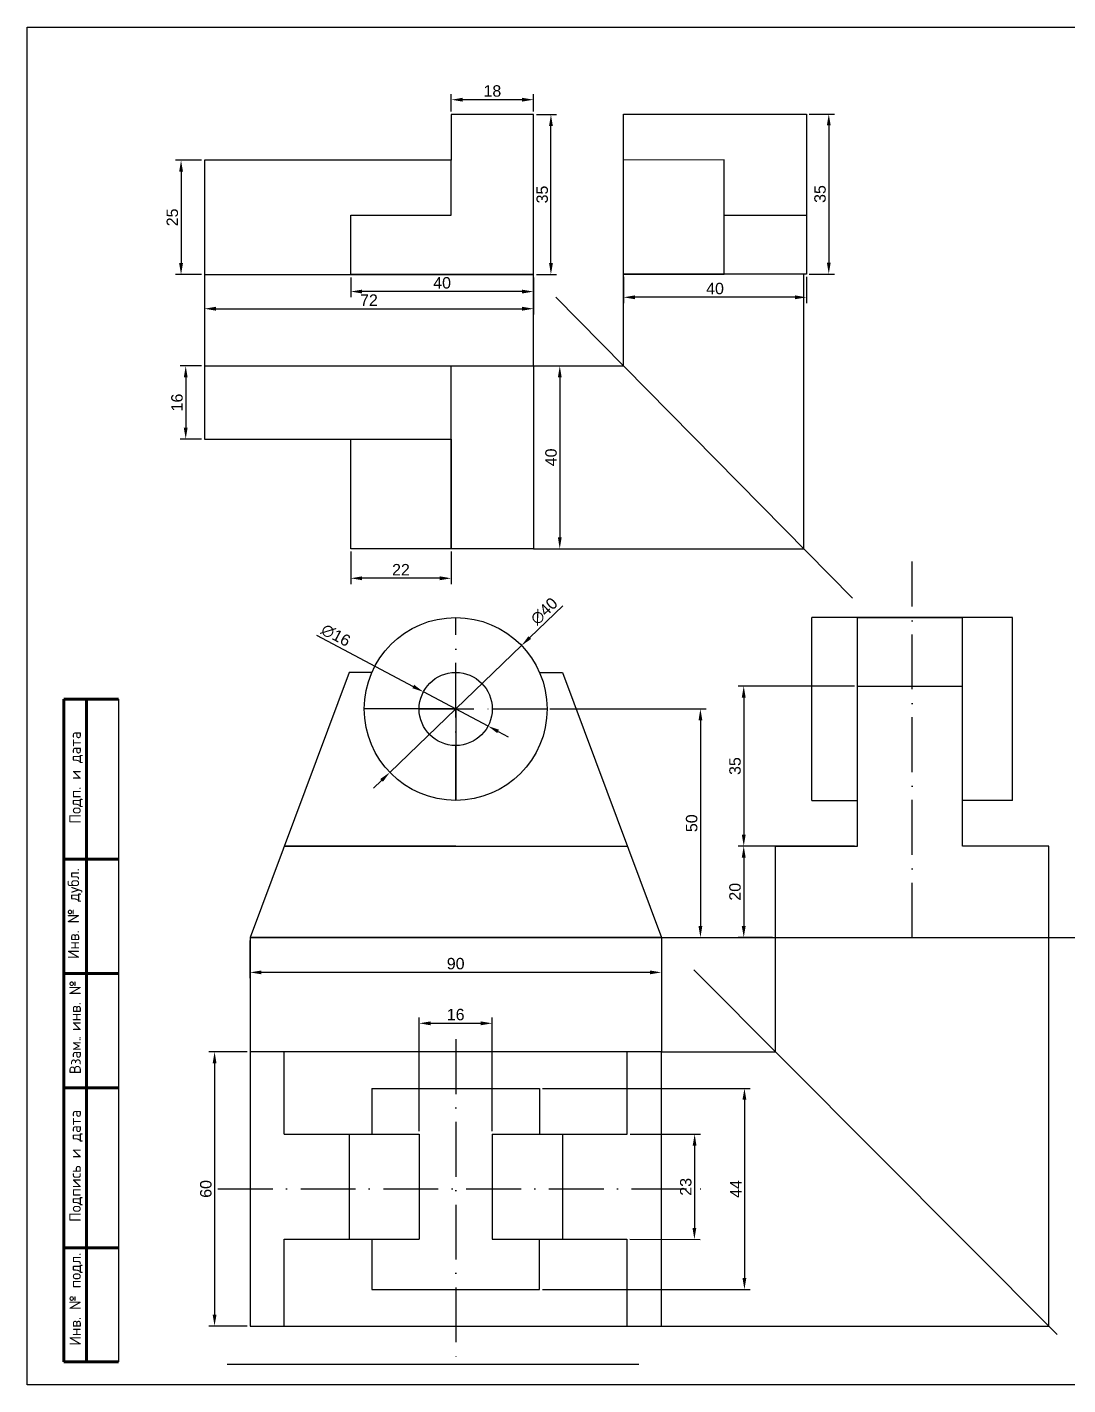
# Model space of a CAD drawing. Header units: millimetres. Extents: x 3106 to 3526, y 1711 to 2008.
# Drawn here: x 3106.2 to 3333.8, y 1710.8 to 2007.8 of the extents above; entities that cross this region are included whole.
import ezdxf
from ezdxf.enums import TextEntityAlignment as Align

# ---------------------------------------------------------------- set-up
doc = ezdxf.new("R2010")
doc.units = ezdxf.units.MM
doc.linetypes.add('ACAD_ISO10W100', pattern=[18, 12, -3, 0, -3])
doc.layers.add('Контур', color=7, linetype='Continuous', lineweight=30)
doc.layers.add('Оси', color=100, linetype='ACAD_ISO10W100')
doc.layers.add('Размеры', color=30, linetype='Continuous')
doc.styles.add('GOST-2.304_Type-B', font='GOST Common.ttf')
doc.styles.get("Standard").update_dxf_attribs({"font": 'arial.ttf'})
doc.dimstyles.new('ISO-25', dxfattribs={"dimtxt": 2.5, "dimasz": 2.5, "dimexe": 1.25, "dimexo": 0.625, "dimtad": 1, "dimtxsty": 'Standard', "dimcen": 2.5, "dimadec": 0, "dimazin": 0, "dimtfac": 1, "dimtmove": 0, "dimatfit": 3, "dimfxl": 1, "dimarcsym": 0})

# ---------------------------------------------------------------- blocks, each defined once
blk = doc.blocks.new('ACAD_SPDS_TB_18')
at = {"linetype": 'Continuous', "lineweight": 60}
for p, q in [((-12, 145), (0, 145)), ((-12, 145), (-12, 0)), ((-7, 145), (-7, 0)), ((-12, 110), (0, 110)), ((-12, 85), (0, 85)), ((-12, 60), (0, 60)), ((-12, 25), (0, 25)), ((-12, 0), (0, 0))]:
    blk.add_line(p, q, dxfattribs=at)
at = {"linetype": 'Continuous', "lineweight": 30}
blk.add_line((0, 145), (0, 0), dxfattribs=at)
at = {"style": 'GOST-2.304_Type-B'}
for s, p in [('Подп. и дата', (-8.25, 117.77)), ('Инв. № дубл.', (-8.62, 88.14)), ('Взам. инв. №', (-8.25, 62.96)), ('. ', (-8.25, 70.58)), ('Подпись и дата', (-8.25, 30.64)), ('Инв. № подл.', (-8.25, 3.57))]:
    blk.add_text(s, height=2.5, rotation=90, dxfattribs=at).set_placement(p)
for tag, p in [('ПОДП_ДАТА_2', (-3.5, 127.5)), ('ИНВ_Н_ДУБЛ', (-3.65, 97.5)), ('ВЗАМ_ИНВ_Н', (-3.5, 71.94)), ('ПОДП_ДАТА_1', (-3.5, 42.5)), ('ИНВ_НОМ_ПОДЛ', (-3.5, 12.5))]:
    blk.add_attdef(tag, text='', height=2.5, rotation=90, dxfattribs=at).set_placement(p, align=Align.MIDDLE_CENTER)
at = {"style": 'GOST-2.304_Type-B', "flags": 1}
blk.add_attdef('ИДЕНТИФИКАТОР_НАДПИСИ', (-12.12, -11.58), '', height=2.5, dxfattribs=at)
blk = doc.blocks.new('*D79')
at = {"layer": 'Defpoints', "color": 0, "transparency": 16777216}
for p in [(3198.94, 1991.88), (3198.94, 1988.64), (3216.94, 1988.64)]:
    blk.add_point(p, dxfattribs=at)
at = {"layer": 'Размеры', "color": 0, "lineweight": -2, "transparency": 16777216}
for p, q in [((3198.94, 1989.27), (3198.94, 1993.13)), ((3216.94, 1989.27), (3216.94, 1993.13)), ((3214.44, 1991.88), (3201.44, 1991.88))]:
    blk.add_line(p, q, dxfattribs=at)
at = {"layer": 'Размеры', "color": 0, "transparency": 16777216}
for points in [[(3201.44, 1992.3), (3201.44, 1991.47), (3198.94, 1991.88)], [(3214.44, 1992.3), (3214.44, 1991.47), (3216.94, 1991.88)]]:
    blk.add_solid(points, dxfattribs=at)
at = {"layer": 'Размеры', "color": 0, "transparency": 16777216, "insert": (3207.94, 1993.78), "char_height": 2.5, "attachment_point": 5}
blk.add_mtext('18', dxfattribs=at)
blk = doc.blocks.new('*D80')
at = {"layer": 'Defpoints', "color": 0, "transparency": 16777216}
for p in [(3144.94, 1978.64), (3139.83, 1953.64), (3144.94, 1953.64)]:
    blk.add_point(p, dxfattribs=at)
at = {"layer": 'Размеры', "color": 0, "lineweight": -2, "transparency": 16777216}
for p, q in [((3144.32, 1978.64), (3138.58, 1978.64)), ((3139.83, 1976.14), (3139.83, 1956.14)), ((3144.32, 1953.64), (3138.58, 1953.64))]:
    blk.add_line(p, q, dxfattribs=at)
at = {"layer": 'Размеры', "color": 0, "transparency": 16777216}
for points in [[(3139.41, 1976.14), (3140.25, 1976.14), (3139.83, 1978.64)], [(3139.41, 1956.14), (3140.25, 1956.14), (3139.83, 1953.64)]]:
    blk.add_solid(points, dxfattribs=at)
at = {"layer": 'Размеры', "color": 0, "transparency": 16777216, "insert": (3137.93, 1966.14), "char_height": 2.5, "attachment_point": 5, "rotation": 90}
blk.add_mtext('25', dxfattribs=at)
blk = doc.blocks.new('*D81')
at = {"layer": 'Defpoints', "color": 0, "transparency": 16777216}
for p in [(3176.94, 1953.64), (3216.94, 1953.64), (3176.94, 1949.91)]:
    blk.add_point(p, dxfattribs=at)
at = {"layer": 'Размеры', "color": 0, "lineweight": -2, "transparency": 16777216}
for p, q in [((3176.94, 1953.02), (3176.94, 1948.66)), ((3216.94, 1953.02), (3216.94, 1948.66)), ((3214.44, 1949.91), (3179.44, 1949.91))]:
    blk.add_line(p, q, dxfattribs=at)
at = {"layer": 'Размеры', "color": 0, "transparency": 16777216}
for points in [[(3179.44, 1950.33), (3179.44, 1949.5), (3176.94, 1949.91)], [(3214.44, 1950.33), (3214.44, 1949.5), (3216.94, 1949.91)]]:
    blk.add_solid(points, dxfattribs=at)
at = {"layer": 'Размеры', "color": 0, "transparency": 16777216, "insert": (3196.94, 1951.81), "char_height": 2.5, "attachment_point": 5}
blk.add_mtext('40', dxfattribs=at)
blk = doc.blocks.new('*D82')
at = {"layer": 'Defpoints', "color": 0, "transparency": 16777216}
for p in [(3144.94, 1953.64), (3216.94, 1953.64), (3216.94, 1946.16)]:
    blk.add_point(p, dxfattribs=at)
at = {"layer": 'Размеры', "color": 0, "lineweight": -2, "transparency": 16777216}
for p, q in [((3144.94, 1953.02), (3144.94, 1944.91)), ((3216.94, 1953.02), (3216.94, 1944.91)), ((3147.44, 1946.16), (3214.44, 1946.16))]:
    blk.add_line(p, q, dxfattribs=at)
at = {"layer": 'Размеры', "color": 0, "transparency": 16777216}
for points in [[(3147.44, 1946.58), (3147.44, 1945.74), (3144.94, 1946.16)], [(3214.44, 1946.58), (3214.44, 1945.74), (3216.94, 1946.16)]]:
    blk.add_solid(points, dxfattribs=at)
at = {"layer": 'Размеры', "color": 0, "transparency": 16777216, "insert": (3180.94, 1948.04), "char_height": 2.5, "attachment_point": 5}
blk.add_mtext('72', dxfattribs=at)
blk = doc.blocks.new('*D83')
at = {"layer": 'Defpoints', "color": 0, "transparency": 16777216}
for p in [(3216.94, 1988.64), (3220.75, 1988.64), (3216.94, 1953.64)]:
    blk.add_point(p, dxfattribs=at)
at = {"layer": 'Размеры', "color": 0, "lineweight": -2, "transparency": 16777216}
for p, q in [((3217.57, 1988.64), (3222, 1988.64)), ((3220.75, 1956.14), (3220.75, 1986.14)), ((3217.57, 1953.64), (3222, 1953.64))]:
    blk.add_line(p, q, dxfattribs=at)
at = {"layer": 'Размеры', "color": 0, "transparency": 16777216}
for points in [[(3220.34, 1986.14), (3221.17, 1986.14), (3220.75, 1988.64)], [(3220.34, 1956.14), (3221.17, 1956.14), (3220.75, 1953.64)]]:
    blk.add_solid(points, dxfattribs=at)
at = {"layer": 'Размеры', "color": 0, "transparency": 16777216, "insert": (3218.85, 1971.14), "char_height": 2.5, "attachment_point": 5, "rotation": 90}
blk.add_mtext('35', dxfattribs=at)
blk = doc.blocks.new('*D84')
at = {"layer": 'Defpoints', "color": 0, "transparency": 16777216}
for p in [(3276.65, 1988.75), (3276.65, 1953.75), (3281.53, 1953.75)]:
    blk.add_point(p, dxfattribs=at)
at = {"layer": 'Размеры', "color": 0, "lineweight": -2, "transparency": 16777216}
for p, q in [((3277.28, 1988.75), (3282.78, 1988.75)), ((3281.53, 1986.25), (3281.53, 1956.25)), ((3277.28, 1953.75), (3282.78, 1953.75))]:
    blk.add_line(p, q, dxfattribs=at)
at = {"layer": 'Размеры', "color": 0, "transparency": 16777216}
for points in [[(3281.12, 1986.25), (3281.95, 1986.25), (3281.53, 1988.75)], [(3281.12, 1956.25), (3281.95, 1956.25), (3281.53, 1953.75)]]:
    blk.add_solid(points, dxfattribs=at)
at = {"layer": 'Размеры', "color": 0, "transparency": 16777216, "insert": (3279.63, 1971.25), "char_height": 2.5, "attachment_point": 5, "rotation": 90}
blk.add_mtext('35', dxfattribs=at)
blk = doc.blocks.new('*D85')
at = {"layer": 'Defpoints', "color": 0, "transparency": 16777216}
for p in [(3236.65, 1953.75), (3276.65, 1953.75), (3236.65, 1948.66)]:
    blk.add_point(p, dxfattribs=at)
at = {"layer": 'Размеры', "color": 0, "lineweight": -2, "transparency": 16777216}
for p, q in [((3236.65, 1953.13), (3236.65, 1947.41)), ((3276.65, 1953.13), (3276.65, 1947.41)), ((3274.15, 1948.66), (3239.15, 1948.66))]:
    blk.add_line(p, q, dxfattribs=at)
at = {"layer": 'Размеры', "color": 0, "transparency": 16777216}
for points in [[(3239.15, 1949.08), (3239.15, 1948.24), (3236.65, 1948.66)], [(3274.15, 1949.08), (3274.15, 1948.24), (3276.65, 1948.66)]]:
    blk.add_solid(points, dxfattribs=at)
at = {"layer": 'Размеры', "color": 0, "transparency": 16777216, "insert": (3256.65, 1950.56), "char_height": 2.5, "attachment_point": 5}
blk.add_mtext('40', dxfattribs=at)
blk = doc.blocks.new('*D86')
at = {"layer": 'Defpoints', "color": 0, "transparency": 16777216}
for p in [(3144.94, 1933.64), (3140.85, 1917.64), (3144.94, 1917.64)]:
    blk.add_point(p, dxfattribs=at)
at = {"layer": 'Размеры', "color": 0, "lineweight": -2, "transparency": 16777216}
for p, q in [((3144.32, 1933.64), (3139.6, 1933.64)), ((3140.85, 1931.14), (3140.85, 1920.14)), ((3144.32, 1917.64), (3139.6, 1917.64))]:
    blk.add_line(p, q, dxfattribs=at)
at = {"layer": 'Размеры', "color": 0, "transparency": 16777216}
for points in [[(3140.43, 1931.14), (3141.26, 1931.14), (3140.85, 1933.64)], [(3140.43, 1920.14), (3141.26, 1920.14), (3140.85, 1917.64)]]:
    blk.add_solid(points, dxfattribs=at)
at = {"layer": 'Размеры', "color": 0, "transparency": 16777216, "insert": (3138.95, 1925.64), "char_height": 2.5, "attachment_point": 5, "rotation": 90}
blk.add_mtext('16', dxfattribs=at)
blk = doc.blocks.new('*D87')
at = {"layer": 'Defpoints', "color": 0, "transparency": 16777216}
for p in [(3176.94, 1893.64), (3198.94, 1893.64), (3176.94, 1887.19)]:
    blk.add_point(p, dxfattribs=at)
at = {"layer": 'Размеры', "color": 0, "lineweight": -2, "transparency": 16777216}
for p, q in [((3176.94, 1893.02), (3176.94, 1885.94)), ((3198.94, 1893.02), (3198.94, 1885.94)), ((3196.44, 1887.19), (3179.44, 1887.19))]:
    blk.add_line(p, q, dxfattribs=at)
at = {"layer": 'Размеры', "color": 0, "transparency": 16777216}
for points in [[(3179.44, 1887.61), (3179.44, 1886.77), (3176.94, 1887.19)], [(3196.44, 1887.61), (3196.44, 1886.77), (3198.94, 1887.19)]]:
    blk.add_solid(points, dxfattribs=at)
at = {"layer": 'Размеры', "color": 0, "transparency": 16777216, "insert": (3187.94, 1889.07), "char_height": 2.5, "attachment_point": 5}
blk.add_mtext('22', dxfattribs=at)
blk = doc.blocks.new('*D88')
at = {"layer": 'Defpoints', "color": 0, "transparency": 16777216}
for p in [(3216.94, 1933.64), (3216.94, 1893.64), (3222.68, 1893.64)]:
    blk.add_point(p, dxfattribs=at)
at = {"layer": 'Размеры', "color": 0, "lineweight": -2, "transparency": 16777216}
for p, q in [((3217.57, 1933.64), (3223.93, 1933.64)), ((3222.68, 1931.14), (3222.68, 1896.14)), ((3217.57, 1893.64), (3223.93, 1893.64))]:
    blk.add_line(p, q, dxfattribs=at)
at = {"layer": 'Размеры', "color": 0, "transparency": 16777216}
for points in [[(3222.27, 1931.14), (3223.1, 1931.14), (3222.68, 1933.64)], [(3222.27, 1896.14), (3223.1, 1896.14), (3222.68, 1893.64)]]:
    blk.add_solid(points, dxfattribs=at)
at = {"layer": 'Размеры', "color": 0, "transparency": 16777216, "insert": (3220.78, 1913.64), "char_height": 2.5, "attachment_point": 5, "rotation": 90}
blk.add_mtext('40', dxfattribs=at)
blk = doc.blocks.new('*D156')
at = {"layer": 'Defpoints', "color": 0, "transparency": 16777216}
for p in [(3219.91, 1858.61), (3219.91, 1808.61), (3253.45, 1808.61)]:
    blk.add_point(p, dxfattribs=at)
at = {"layer": 'Размеры', "color": 0, "lineweight": -2, "transparency": 16777216}
for p, q in [((3220.54, 1858.61), (3254.7, 1858.61)), ((3253.45, 1856.11), (3253.45, 1811.11)), ((3220.54, 1808.61), (3254.7, 1808.61))]:
    blk.add_line(p, q, dxfattribs=at)
at = {"layer": 'Размеры', "color": 0, "transparency": 16777216}
for points in [[(3253.04, 1856.11), (3253.87, 1856.11), (3253.45, 1858.61)], [(3253.04, 1811.11), (3253.87, 1811.11), (3253.45, 1808.61)]]:
    blk.add_solid(points, dxfattribs=at)
at = {"layer": 'Размеры', "color": 0, "transparency": 16777216, "insert": (3251.55, 1833.61), "char_height": 2.5, "attachment_point": 5, "rotation": 90}
blk.add_mtext('50', dxfattribs=at)
blk = doc.blocks.new('*D157')
at = {"layer": 'Defpoints', "color": 0, "transparency": 16777216}
for p in [(3214.32, 1872.48), (3185.51, 1844.73)]:
    blk.add_point(p, dxfattribs=at)
at = {"layer": 'Размеры', "color": 0, "lineweight": -2, "transparency": 16777216}
for p, q in [((3223.35, 1881.18), (3216.12, 1874.22)), ((3185.51, 1844.73), (3214.32, 1872.48)), ((3183.71, 1842.99), (3181.91, 1841.26))]:
    blk.add_line(p, q, dxfattribs=at)
at = {"layer": 'Размеры', "color": 0, "transparency": 16777216}
for points in [[(3215.83, 1874.52), (3216.41, 1873.92), (3214.32, 1872.48)], [(3183.42, 1843.29), (3184, 1842.69), (3185.51, 1844.73)]]:
    blk.add_solid(points, dxfattribs=at)
at = {"layer": 'Размеры', "color": 0, "transparency": 16777216, "insert": (3219.27, 1879.99), "char_height": 2.5, "attachment_point": 5, "rotation": 43.933}
blk.add_mtext('∅40', dxfattribs=at)
blk = doc.blocks.new('*D158')
at = {"layer": 'Defpoints', "color": 0, "transparency": 16777216}
for p in [(3192.84, 1862.35), (3206.99, 1854.86)]:
    blk.add_point(p, dxfattribs=at)
at = {"layer": 'Размеры', "color": 0, "lineweight": -2, "transparency": 16777216}
for p, q in [((3169.43, 1874.74), (3190.63, 1863.52)), ((3206.99, 1854.86), (3192.84, 1862.35)), ((3209.2, 1853.69), (3211.41, 1852.53))]:
    blk.add_line(p, q, dxfattribs=at)
at = {"layer": 'Размеры', "color": 0, "transparency": 16777216}
for points in [[(3190.83, 1863.89), (3190.44, 1863.15), (3192.84, 1862.35)], [(3209.39, 1854.06), (3209, 1853.33), (3206.99, 1854.86)]]:
    blk.add_solid(points, dxfattribs=at)
at = {"layer": 'Размеры', "color": 0, "transparency": 16777216, "insert": (3173.69, 1874.72), "char_height": 2.5, "attachment_point": 5, "rotation": 332.1127}
blk.add_mtext('∅16', dxfattribs=at)
blk = doc.blocks.new('*D159')
at = {"layer": 'Defpoints', "color": 0, "transparency": 16777216}
for p in [(3154.91, 1808.61), (3244.91, 1808.61), (3154.91, 1800.98)]:
    blk.add_point(p, dxfattribs=at)
at = {"layer": 'Размеры', "color": 0, "lineweight": -2, "transparency": 16777216}
for p, q in [((3154.91, 1807.98), (3154.91, 1799.73)), ((3244.91, 1807.98), (3244.91, 1799.73)), ((3242.41, 1800.98), (3157.41, 1800.98))]:
    blk.add_line(p, q, dxfattribs=at)
at = {"layer": 'Размеры', "color": 0, "transparency": 16777216}
for points in [[(3157.41, 1801.4), (3157.41, 1800.56), (3154.91, 1800.98)], [(3242.41, 1801.4), (3242.41, 1800.56), (3244.91, 1800.98)]]:
    blk.add_solid(points, dxfattribs=at)
at = {"layer": 'Размеры', "color": 0, "transparency": 16777216, "insert": (3199.91, 1802.88), "char_height": 2.5, "attachment_point": 5}
blk.add_mtext('90', dxfattribs=at)
blk = doc.blocks.new('*D160')
at = {"layer": 'Defpoints', "color": 0, "transparency": 16777216}
for p in [(3154.91, 1783.61), (3147.16, 1723.61), (3154.91, 1723.61)]:
    blk.add_point(p, dxfattribs=at)
at = {"layer": 'Размеры', "color": 0, "lineweight": -2, "transparency": 16777216}
for p, q in [((3154.29, 1783.61), (3145.91, 1783.61)), ((3147.16, 1781.11), (3147.16, 1726.11)), ((3154.29, 1723.61), (3145.91, 1723.61))]:
    blk.add_line(p, q, dxfattribs=at)
at = {"layer": 'Размеры', "color": 0, "transparency": 16777216}
for points in [[(3146.75, 1781.11), (3147.58, 1781.11), (3147.16, 1783.61)], [(3146.75, 1726.11), (3147.58, 1726.11), (3147.16, 1723.61)]]:
    blk.add_solid(points, dxfattribs=at)
at = {"layer": 'Размеры', "color": 0, "transparency": 16777216, "insert": (3145.26, 1753.61), "char_height": 2.5, "attachment_point": 5, "rotation": 90}
blk.add_mtext('60', dxfattribs=at)
blk = doc.blocks.new('*D161')
at = {"layer": 'Defpoints', "color": 0, "transparency": 16777216}
for p in [(3207.91, 1789.84), (3191.91, 1765.61), (3207.91, 1765.61)]:
    blk.add_point(p, dxfattribs=at)
at = {"layer": 'Размеры', "color": 0, "lineweight": -2, "transparency": 16777216}
for p, q in [((3191.91, 1766.23), (3191.91, 1791.09)), ((3207.91, 1766.23), (3207.91, 1791.09)), ((3194.41, 1789.84), (3205.41, 1789.84))]:
    blk.add_line(p, q, dxfattribs=at)
at = {"layer": 'Размеры', "color": 0, "transparency": 16777216}
for points in [[(3194.41, 1790.25), (3194.41, 1789.42), (3191.91, 1789.84)], [(3205.41, 1790.25), (3205.41, 1789.42), (3207.91, 1789.84)]]:
    blk.add_solid(points, dxfattribs=at)
at = {"layer": 'Размеры', "color": 0, "transparency": 16777216, "insert": (3199.91, 1791.74), "char_height": 2.5, "attachment_point": 5}
blk.add_mtext('16', dxfattribs=at)
blk = doc.blocks.new('*D162')
at = {"layer": 'Defpoints', "color": 0, "transparency": 16777216}
for p in [(3237.44, 1765.61), (3237.39, 1742.61), (3252.13, 1742.57)]:
    blk.add_point(p, dxfattribs=at)
at = {"layer": 'Размеры', "color": 0, "lineweight": -2, "transparency": 16777216}
for p, q in [((3238.07, 1765.6), (3253.44, 1765.57)), ((3252.18, 1763.07), (3252.14, 1745.07)), ((3238.01, 1742.6), (3253.38, 1742.57))]:
    blk.add_line(p, q, dxfattribs=at)
at = {"layer": 'Размеры', "color": 0, "transparency": 16777216}
for points in [[(3251.76, 1763.07), (3252.6, 1763.07), (3252.19, 1765.57)], [(3251.72, 1745.07), (3252.55, 1745.07), (3252.13, 1742.57)]]:
    blk.add_solid(points, dxfattribs=at)
at = {"layer": 'Размеры', "color": 0, "transparency": 16777216, "insert": (3250.26, 1754.07), "char_height": 2.5, "attachment_point": 5, "rotation": 89.862}
blk.add_mtext('23', dxfattribs=at)
blk = doc.blocks.new('*D163')
at = {"layer": 'Defpoints', "color": 0, "transparency": 16777216}
for p in [(3218.25, 1775.61), (3218.25, 1731.61), (3263.08, 1731.61)]:
    blk.add_point(p, dxfattribs=at)
at = {"layer": 'Размеры', "color": 0, "lineweight": -2, "transparency": 16777216}
for p, q in [((3218.87, 1775.61), (3264.33, 1775.61)), ((3263.08, 1773.11), (3263.08, 1734.11)), ((3218.87, 1731.61), (3264.33, 1731.61))]:
    blk.add_line(p, q, dxfattribs=at)
at = {"layer": 'Размеры', "color": 0, "transparency": 16777216}
for points in [[(3262.66, 1773.11), (3263.5, 1773.11), (3263.08, 1775.61)], [(3262.66, 1734.11), (3263.5, 1734.11), (3263.08, 1731.61)]]:
    blk.add_solid(points, dxfattribs=at)
at = {"layer": 'Размеры', "color": 0, "transparency": 16777216, "insert": (3261.21, 1753.61), "char_height": 2.5, "attachment_point": 5, "rotation": 90}
blk.add_mtext('44', dxfattribs=at)
blk = doc.blocks.new('*D164')
at = {"layer": 'Defpoints', "color": 0, "transparency": 16777216}
for p in [(3269.85, 1828.61), (3262.93, 1808.61), (3269.85, 1808.61)]:
    blk.add_point(p, dxfattribs=at)
at = {"layer": 'Размеры', "color": 0, "lineweight": -2, "transparency": 16777216}
for p, q in [((3269.23, 1828.61), (3261.68, 1828.61)), ((3262.93, 1826.11), (3262.93, 1811.11)), ((3269.23, 1808.61), (3261.68, 1808.61))]:
    blk.add_line(p, q, dxfattribs=at)
at = {"layer": 'Размеры', "color": 0, "transparency": 16777216}
for points in [[(3262.51, 1826.11), (3263.35, 1826.11), (3262.93, 1828.61)], [(3262.51, 1811.11), (3263.35, 1811.11), (3262.93, 1808.61)]]:
    blk.add_solid(points, dxfattribs=at)
at = {"layer": 'Размеры', "color": 0, "transparency": 16777216, "insert": (3261.03, 1818.61), "char_height": 2.5, "attachment_point": 5, "rotation": 90}
blk.add_mtext('20', dxfattribs=at)
blk = doc.blocks.new('*D165')
at = {"layer": 'Defpoints', "color": 0, "transparency": 16777216}
for p in [(3287.81, 1863.61), (3262.93, 1828.61), (3287.81, 1828.61)]:
    blk.add_point(p, dxfattribs=at)
at = {"layer": 'Размеры', "color": 0, "lineweight": -2, "transparency": 16777216}
for p, q in [((3287.19, 1863.61), (3261.68, 1863.61)), ((3262.93, 1861.11), (3262.93, 1831.11)), ((3287.19, 1828.61), (3261.68, 1828.61))]:
    blk.add_line(p, q, dxfattribs=at)
at = {"layer": 'Размеры', "color": 0, "transparency": 16777216}
for points in [[(3262.51, 1861.11), (3263.35, 1861.11), (3262.93, 1863.61)], [(3262.51, 1831.11), (3263.35, 1831.11), (3262.93, 1828.61)]]:
    blk.add_solid(points, dxfattribs=at)
at = {"layer": 'Размеры', "color": 0, "transparency": 16777216, "insert": (3261.03, 1846.11), "char_height": 2.5, "attachment_point": 5, "rotation": 90}
blk.add_mtext('35', dxfattribs=at)

msp = doc.modelspace()

# ---------------------------------------------------------------- linework, layer by layer
for p, q in [((3236.651, 1978.644), (3236.651, 1978.644)), ((3144.941, 1953.644), (3144.941, 1933.644)), ((3216.941, 1933.644), (3216.941, 1953.644)), ((3236.651, 1933.644), (3236.651, 1953.752)), ((3236.651, 1953.752), (3258.651, 1953.752)), ((3276.07, 1893.644), (3276.07, 1953.752)), ((3221.855, 1948.659), (3286.691, 1882.867)), ((3198.941, 1917.644), (3198.941, 1933.644)), ((3198.941, 1933.644), (3216.941, 1933.644)), ((3216.941, 1933.644), (3236.651, 1933.644)), ((3198.941, 1893.644), (3198.941, 1917.644)), ((3216.941, 1893.644), (3276.07, 1893.644)), ((3277.835, 1838.606), (3277.835, 1878.606)), ((3310.756, 1878.606), (3277.835, 1878.606)), ((3287.811, 1828.606), (3287.811, 1878.606)), ((3287.811, 1878.606), (3310.756, 1878.606)), ((3310.756, 1828.606), (3310.756, 1878.606)), ((3321.729, 1878.606), (3310.756, 1878.606)), ((3321.729, 1838.606), (3321.729, 1878.606)), ((3287.811, 1828.606), (3287.811, 1863.606)), ((3287.811, 1863.606), (3310.756, 1863.606)), ((3277.835, 1838.606), (3287.811, 1838.606)), ((3321.729, 1838.606), (3310.756, 1838.606)), ((3269.855, 1808.606), (3269.855, 1828.606)), ((3269.855, 1828.606), (3287.811, 1828.606)), ((3329.71, 1828.606), (3310.756, 1828.606)), ((3329.71, 1808.606), (3329.71, 1828.606)), ((3154.915, 1808.606), (3244.915, 1808.606)), ((3154.915, 1808.606), (3154.915, 1783.606)), ((3244.915, 1808.606), (3244.915, 1783.606)), ((3244.915, 1808.606), (3381.713, 1808.606)), ((3269.855, 1783.606), (3269.855, 1808.606)), ((3329.71, 1723.606), (3329.71, 1808.606)), ((3251.977, 1801.526), (3331.517, 1721.794)), ((3162.387, 1783.606), (3162.387, 1783.606)), ((3244.915, 1783.606), (3269.855, 1783.606)), ((3181.584, 1775.606), (3181.584, 1765.606)), ((3176.584, 1765.606), (3181.584, 1765.606)), ((3207.915, 1765.606), (3218.245, 1765.606)), ((3218.245, 1765.606), (3223.245, 1765.606)), ((3176.584, 1742.606), (3181.584, 1742.606)), ((3244.915, 1723.606), (3329.71, 1723.606)), ((3239.949, 1715.19), (3149.949, 1715.19))]:
    msp.add_line(p, q)
msp.add_lwpolyline([(3106.159, 1710.754), (3106.159, 2007.754), (3526.159, 2007.754), (3526.159, 1710.754), (3106.159, 1710.754)])
at = {"layer": 'Контур'}
for p, q in [((3216.941, 1988.644), (3198.941, 1988.644)), ((3198.941, 1988.644), (3198.941, 1978.644)), ((3216.941, 1953.644), (3216.941, 1988.644)), ((3236.651, 1953.752), (3236.651, 1988.752)), ((3236.651, 1988.752), (3276.651, 1988.752)), ((3276.651, 1988.752), (3276.651, 1953.752)), ((3198.941, 1978.644), (3144.941, 1978.644)), ((3144.941, 1978.644), (3144.941, 1953.644)), ((3198.941, 1966.644), (3198.941, 1978.644)), ((3258.651, 1978.752), (3236.651, 1978.644)), ((3258.651, 1953.752), (3258.651, 1978.752)), ((3176.941, 1953.644), (3176.941, 1966.644)), ((3176.941, 1966.644), (3198.941, 1966.644)), ((3258.651, 1966.644), (3276.651, 1966.644)), ((3144.941, 1953.644), (3216.941, 1953.644)), ((3216.941, 1953.644), (3176.941, 1953.644)), ((3276.651, 1953.752), (3236.651, 1953.752)), ((3144.941, 1933.644), (3216.941, 1933.644)), ((3144.941, 1933.644), (3144.941, 1917.644)), ((3216.941, 1933.644), (3216.941, 1893.644)), ((3144.941, 1917.644), (3198.941, 1917.644)), ((3176.941, 1893.644), (3176.941, 1917.644)), ((3198.941, 1917.644), (3198.941, 1893.644)), ((3198.941, 1893.644), (3176.941, 1893.644)), ((3216.941, 1893.644), (3198.941, 1893.644)), ((3176.584, 1866.606), (3154.915, 1808.606)), ((3181.584, 1866.606), (3176.584, 1866.606)), ((3218.245, 1866.606), (3223.245, 1866.606)), ((3223.245, 1866.606), (3244.915, 1808.606)), ((3199.915, 1828.606), (3162.387, 1828.606)), ((3162.387, 1828.606), (3237.442, 1828.606)), ((3244.915, 1808.606), (3154.915, 1808.606)), ((3244.915, 1783.606), (3154.915, 1783.606)), ((3154.915, 1783.606), (3154.915, 1723.606)), ((3162.387, 1765.606), (3162.387, 1783.606)), ((3237.442, 1765.606), (3237.442, 1783.606)), ((3244.915, 1723.606), (3244.915, 1783.606)), ((3181.584, 1775.606), (3181.584, 1765.606)), ((3181.584, 1775.606), (3218.245, 1775.606)), ((3218.245, 1775.606), (3218.245, 1765.606)), ((3162.387, 1765.606), (3176.584, 1765.606)), ((3176.584, 1765.606), (3176.584, 1742.606)), ((3181.584, 1765.606), (3191.915, 1765.606)), ((3191.915, 1765.606), (3191.915, 1742.606)), ((3207.915, 1765.606), (3207.915, 1742.606)), ((3223.245, 1765.606), (3223.245, 1742.606)), ((3223.245, 1765.606), (3237.442, 1765.606)), ((3162.387, 1723.606), (3162.387, 1742.606)), ((3162.387, 1742.606), (3176.584, 1742.606)), ((3181.584, 1742.606), (3181.584, 1731.606)), ((3181.584, 1742.606), (3191.915, 1742.606)), ((3207.915, 1742.606), (3223.245, 1742.606)), ((3218.245, 1731.606), (3218.245, 1742.606)), ((3223.245, 1742.606), (3237.387, 1742.606)), ((3237.387, 1742.606), (3237.387, 1723.606)), ((3181.584, 1731.606), (3218.245, 1731.606)), ((3154.915, 1723.606), (3244.915, 1723.606))]:
    msp.add_line(p, q, dxfattribs=at)
for radius in [20, 8]:
    msp.add_circle((3199.915, 1858.606), radius, dxfattribs=at)
at = {"layer": 'Оси'}
for p, q in [((3299.782, 1808.606), (3299.782, 1890.862)), ((3199.915, 1838.606), (3199.915, 1878.606)), ((3199.915, 1858.606), (3199.915, 1866.606)), ((3191.915, 1858.606), (3179.915, 1858.606)), ((3199.915, 1858.606), (3191.915, 1858.606)), ((3191.915, 1858.606), (3207.915, 1858.606)), ((3199.915, 1858.606), (3199.915, 1850.606)), ((3207.915, 1858.606), (3219.915, 1858.606)), ((3199.915, 1850.606), (3199.915, 1838.606)), ((3199.915, 1786.355), (3199.915, 1715.754)), ((3147.909, 1753.606), (3253.877, 1753.606))]:
    msp.add_line(p, q, dxfattribs=at)
at = {"layer": 'Размеры'}
msp.add_line((3154.915, 1808.606), (3199.915, 1808.606), dxfattribs=at)

# ---------------------------------------------------------------- block references
msp.add_blockref('ACAD_SPDS_TB_18', (3126.159, 1715.754))

# ---------------------------------------------------------------- dimensions: what is measured, and where the dimension line sits
for base, p1, p2, picture, middle in [((3198.941, 1991.883), (3216.941, 1988.644), (3198.941, 1988.644), '*D79', (3207.941, 1993.784)), ((3216.941, 1946.159), (3144.941, 1953.644), (3216.941, 1953.644), '*D82', (3180.941, 1948.039)), ((3176.941, 1949.913), (3216.941, 1953.644), (3176.941, 1953.644), '*D81', (3196.941, 1951.814)), ((3236.651, 1948.661), (3276.651, 1953.752), (3236.651, 1953.752), '*D85', (3256.651, 1950.563)), ((3176.941, 1887.191), (3198.941, 1893.644), (3176.941, 1893.644), '*D87', (3187.941, 1889.072)), ((3154.915, 1800.981), (3244.915, 1808.606), (3154.915, 1808.606), '*D159', (3199.915, 1802.882)), ((3207.915, 1789.836), (3191.915, 1765.606), (3207.915, 1765.606), '*D161', (3199.915, 1791.737))]:
    dim = msp.add_linear_dim(base=base, p1=p1, p2=p2, dimstyle='ISO-25', dxfattribs=at)
    dim.commit()
    dim.dimension.update_dxf_attribs({"geometry": picture, "text_midpoint": middle})
for base, p1, p2, picture, middle in [((3220.753, 1988.644), (3216.941, 1953.644), (3216.941, 1988.644), '*D83', (3218.851, 1971.144)), ((3281.532, 1953.752), (3276.651, 1988.752), (3276.651, 1953.752), '*D84', (3279.629, 1971.252)), ((3139.829, 1953.644), (3144.941, 1978.644), (3144.941, 1953.644), '*D80', (3137.927, 1966.144)), ((3140.848, 1917.644), (3144.941, 1933.644), (3144.941, 1917.644), '*D86', (3138.946, 1925.644)), ((3222.683, 1893.644), (3216.941, 1933.644), (3216.941, 1893.644), '*D88', (3220.781, 1913.644)), ((3262.929, 1828.606), (3287.811, 1863.606), (3287.811, 1828.606), '*D165', (3261.027, 1846.106)), ((3253.453, 1808.606), (3219.915, 1858.606), (3219.915, 1808.606), '*D156', (3251.551, 1833.606)), ((3262.929, 1808.606), (3269.855, 1828.606), (3269.855, 1808.606), '*D164', (3261.028, 1818.606)), ((3147.163, 1723.606), (3154.915, 1783.606), (3154.915, 1723.606), '*D160', (3145.261, 1753.606)), ((3263.081, 1731.606), (3218.245, 1775.606), (3218.245, 1731.606), '*D163', (3261.206, 1753.606))]:
    dim = msp.add_linear_dim(base=base, p1=p1, p2=p2, angle=90, dimstyle='ISO-25', dxfattribs=at)
    dim.commit()
    dim.dimension.update_dxf_attribs({"geometry": picture, "text_midpoint": middle})
dim = msp.add_diameter_dim_2p(p1=(3185.512, 1844.729), p2=(3214.318, 1872.482), dimstyle='ISO-25', dxfattribs=at)
dim.commit()
dim.dimension.update_dxf_attribs({"geometry": '*D157', "text_midpoint": (3219.267, 1879.987)})
dim = msp.add_diameter_dim_2p(p1=(3206.986, 1854.864), p2=(3192.844, 1862.348), dimstyle='ISO-25', dxfattribs=at)
dim.commit()
dim.dimension.update_dxf_attribs({"geometry": '*D158', "text_midpoint": (3172.764, 1872.974), "dimtype": 163})
dim = msp.add_aligned_dim(p1=(3237.442, 1765.606), p2=(3237.387, 1742.606), distance=14.744, dimstyle='ISO-25', dxfattribs=at)
dim.commit()
dim.dimension.update_dxf_attribs({"geometry": '*D162', "text_midpoint": (3250.256, 1754.075)})

doc.saveas('drawing.dxf')
